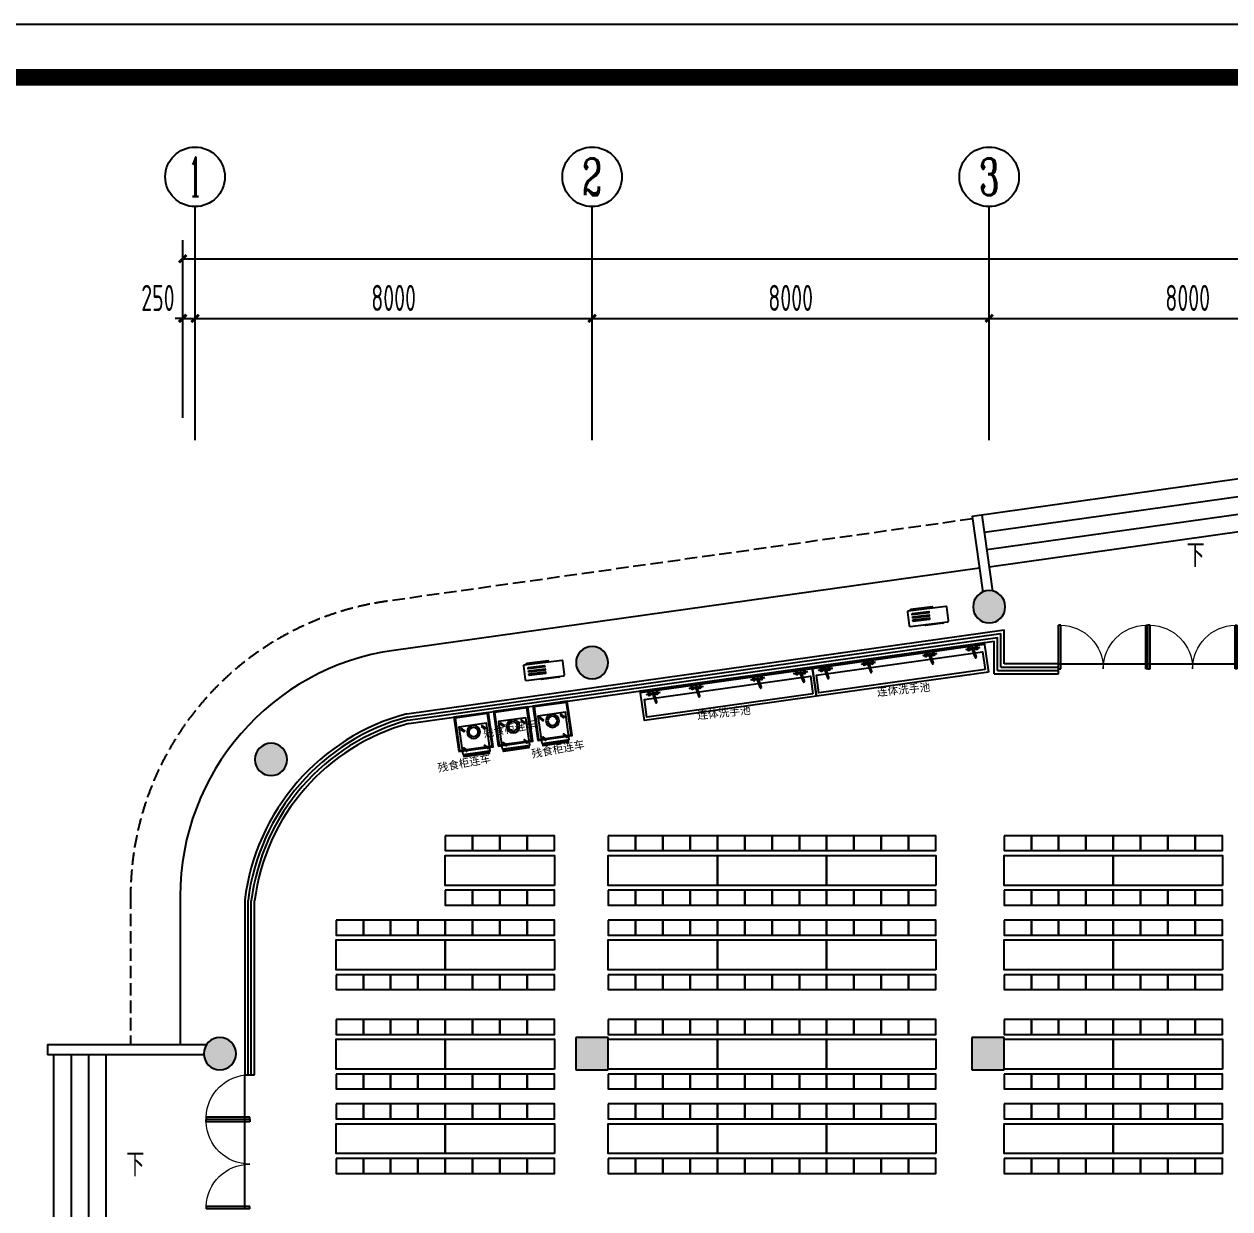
# Model space of a CAD drawing. Extents: x 1158414 to 1597620, y -840005 to -760676.
# Drawn here: x 1181349 to 1205644, y -784532 to -760676 of the extents above; entities that cross this region are included whole.
import ezdxf
from ezdxf.enums import TextEntityAlignment as Align

# ---------------------------------------------------------------- set-up
doc = ezdxf.new("R2010")
doc.units = 0
doc.header["$LTSCALE"] = 1000
doc.linetypes.add('DASH', pattern=[0.35, 0.25, -0.1])
for name, color, linetype in [('AXIS', 3, 'Continuous'), ('AXIS_TEXT', 7, 'Continuous'), ('COLUMN', 2, 'Continuous'), ('CURTWALL', 4, 'Continuous'), ('DIM_SYMB', 3, 'Continuous'), ('GROUND', 34, 'Continuous'), ('PUB_HATCH', 8, 'Continuous'), ('PUB_TEXT', 7, 'Continuous'), ('STAIR', 4, 'Continuous'), ('WINDOW', 4, 'Continuous'), ('WS_厨房设备', 1, 'Continuous'), ('产品名称', 7, 'Continuous'), ('厨房布置', 4, 'Continuous'), ('外框', 7, 'Continuous'), ('空调', 205, 'Continuous')]:
    doc.layers.add(name, color=color, linetype=linetype)
doc.styles.add('_TCH_AXIS', font='COMPLEX', dxfattribs={"width": 0.8, "bigfont": 'TSSDCHN'})
doc.styles.add('_TCH_DIM', font='TSSDENG', dxfattribs={"width": 0.8, "bigfont": 'TSSDCHN'})
doc.styles.add('_TCH_DIM_T3', font='TSSDENG', dxfattribs={"width": 0.64, "bigfont": 'TSSDCHN'})
doc.styles.add('COMPLEX', font='COMPLEX')
doc.styles.add('WMF-宋体1', font='')
doc.styles.get('WMF-宋体1').set_extended_font_data('SimSun')
doc.dimstyles.new('_TCH_ARCH&&150', dxfattribs={"dimtxt": 525, "dimasz": 150, "dimexe": 375, "dimexo": 450, "dimgap": 150, "dimtad": 1, "dimdec": 0, "dimzin": 0, "dimdsep": 46, "dimtxsty": '_TCH_DIM_T3', "dimblk": 'ARCHTICK', "dimcen": 0.09, "dimclrt": 7, "dimazin": 2, "dimtfac": 1, "dimtdec": 0, "dimtix": 1, "dimtmove": 2, "dimatfit": 3, "dimfxl": 0, "dimtolj": 1, "dimtzin": 0, "dimarcsym": 0})

# ---------------------------------------------------------------- blocks, each defined once
blk = doc.blocks.new('A$C4EB5717C')
at = {"layer": '空调'}
for p, q in [((520, 110), (520, 120)), ((883, 100), (530, 100)), ((893, 120), (893, 110))]:
    blk.add_line(p, q, dxfattribs=at)
blk.add_lwpolyline([(220, 120), (980, 120, 0.414214), (1000, 140), (1000, 410, 0.414214), (980, 430), (220, 430, 0.414214), (200, 410), (200, 140, 0.414214)], format="xyb", close=True, dxfattribs=at)
for points in [[(269, 459), (709, 459), (709, 444), (269, 444)], [(290, 372), (626, 372), (626, 343), (290, 343)], [(290, 306), (626, 306), (626, 277), (290, 277)], [(290, 240), (626, 240), (626, 211), (290, 211)]]:
    blk.add_lwpolyline(points, close=True, dxfattribs=at)
for centre, start, end in [((530, 110), 180, 270), ((883, 110), 270, 0)]:
    blk.add_arc(centre, 10, start, end, dxfattribs=at)
blk = doc.blocks.new('水龙头')
at = {"color": 252}
for p, q in [((-136, -15), (-90, -14)), ((-136, -18), (-90, -19)), ((-52, -2), (-4, -2)), ((-52, -31), (-6, -31)), ((4, -2), (51, -2)), ((12, -31), (51, -31)), ((23, -194), (26, -209)), ((49, -204), (46, -189)), ((136, -15), (90, -14)), ((136, -18), (90, -19))]:
    blk.add_line(p, q, dxfattribs=at)
for points in [[(13, -7), (0, 0), (-14, -8), (-14, -25), (-7, -29)], [(11, -26), (13, -25), (13, -7)]]:
    blk.add_lwpolyline(points, dxfattribs=at)
blk.add_lwpolyline([(26, -194), (-9, -18, -1.00756), (9, -15), (43, -190)], format="xyb", dxfattribs=at)
for centre in [(-78, -16), (77, -16)]:
    blk.add_circle(centre, 10.9, dxfattribs=at)
for centre, radius, start, end in [((-78, -16), 27.5, 36.2116, 175.3449), ((77, -16), 27.5, 4.6931, 143.7884), ((-136, -16), 1, 91.3387, 171.564), ((-132, -16), 4.53, 171.564, 188.436), ((-136, -17), 1, 188.436, 268.6613), ((-78, -16), 27.5, 184.6551, 323.7884), ((-78, -16), 16, 189.0003, 170.9997), ((-77, -16), 12.9, 168.3562, 191.6438), ((-52, 3), 5, 216.2116, 270), ((-52, -36), 5, 90, 143.7884), ((51, 3), 5, 270, 323.7884), ((51, -36), 5, 36.2116, 90), ((77, -16), 27.5, 216.2116, 355.3069), ((77, -16), 16, 9.0664, 350.9336), ((77, -16), 12.9, 348.3562, 11.6438), ((136, -16), 1, 8.436, 88.6613), ((136, -17), 1, 271.3387, 351.564), ((132, -16), 4.53, 351.564, 8.436)]:
    blk.add_arc(centre, radius, start, end, dxfattribs=at)
for centre, start_param, end_param in [((34, -192), 5.611234, 10.096729), ((34, -190), 6.955136, 8.752827), ((37, -206), 0, 3.141593)]:
    blk.add_ellipse(centre, major_axis=(-11.3, -2.2), ratio=0.233596, start_param=start_param, end_param=end_param, dxfattribs=at)
blk = doc.blocks.new('*U54')
blk.add_line((0, 40), (3500, 40))
blk.add_lwpolyline([(0, 600), (3500, 600), (3500, 0), (0, 0)], close=True)
at = {"color": 252}
blk.add_lwpolyline([(60, 540), (3440, 540), (3440, 180), (60, 180)], close=True, dxfattribs=at)
at = {"color": 1, "rotation": 180}
for p in [(246, 70), (1121, 70), (2371, 70), (3246, 70)]:
    blk.add_blockref('水龙头', p, dxfattribs=at)
blk = doc.blocks.new('Custom_79')
at = {"color": 252}
for p, q in [((90, 806), (602, 806)), ((101, 806), (101, 771)), ((590, 806), (590, 771)), ((0, 700), (20, 680)), ((680, 680), (700, 700)), ((20, 20), (0, 0)), ((680, 20), (700, 0))]:
    blk.add_line(p, q, dxfattribs=at)
for points in [[(70, 771), (630, 771), (630, 213), (70, 213)], [(90, 771), (602, 771), (602, 822), (90, 822)], [(20, 680), (680, 680), (680, 20), (20, 20)], [(96, 661), (157, 721), (176, 702), (116, 642)], [(520, 661), (580, 721), (599, 702), (539, 642)], [(96, 262), (157, 322), (176, 303), (116, 242)], [(520, 262), (580, 322), (599, 303), (539, 242)]]:
    blk.add_lwpolyline(points, close=True, dxfattribs=at)
blk.add_lwpolyline([(0, 700), (700, 700), (700, 0), (0, 0)], close=True)
blk.add_circle((350, 350), 132)
blk.add_circle((350, 350), 92.5, dxfattribs=at)
blk = doc.blocks.new('A$C03080C26')
at = {"layer": '厨房布置'}
for points in [[(-1650, 1100), (-1650, 1400), (-2200, 1400), (-2200, 1100)], [(-1100, 1100), (-1100, 1400), (-1650, 1400), (-1650, 1100)], [(-1650, 1100), (-1650, 1400), (-1650, 1400), (-1650, 1100)], [(-550, 1100), (-550, 1400), (-1100, 1400), (-1100, 1100)], [(0, 1100), (0, 1400), (-550, 1400), (-550, 1100)], [(-2200, 1000), (0, 1000), (0, 400), (-2200, 400)], [(-1650, 0), (-1650, 300), (-2200, 300), (-2200, 0)], [(-1100, 0), (-1100, 300), (-1650, 300), (-1650, 0)], [(-1650, 0), (-1650, 300), (-1650, 300), (-1650, 0)], [(-550, 0), (-550, 300), (-1100, 300), (-1100, 0)], [(0, 0), (0, 300), (-550, 300), (-550, 0)]]:
    blk.add_lwpolyline(points, close=True, dxfattribs=at)
blk = doc.blocks.new('_ArchTick')
at = {"color": 0, "linetype": 'ByBlock', "const_width": 0.4}
blk.add_lwpolyline([(-0.5, -0.5), (0.5, 0.5)], dxfattribs=at)
blk = doc.blocks.new('*D172')
at = {"layer": 'AXIS', "color": 0, "lineweight": -2, "transparency": 16777216}
for p, q in [((1184544, -768602), (1184544, -766226)), ((1184794, -768602), (1184794, -766226)), ((1184544, -766601), (1184394, -766601)), ((1184544, -766601), (1184794, -766601)), ((1184794, -766601), (1184944, -766601))]:
    blk.add_line(p, q, dxfattribs=at)
at = {"layer": 'Defpoints', "color": 0, "transparency": 16777216}
for p in [(1184794, -766601), (1184544, -769052), (1184794, -769052)]:
    blk.add_point(p, dxfattribs=at)
at = {"layer": 'AXIS', "color": 0, "lineweight": -2, "transparency": 16777216, "xscale": 150, "yscale": 150, "zscale": 150}
blk.add_blockref('_ArchTick', (1184544, -766601), dxfattribs=at)
at = {"layer": 'AXIS', "color": 0, "lineweight": -2, "transparency": 16777216, "xscale": 150, "yscale": 150, "zscale": 150, "rotation": 180}
blk.add_blockref('_ArchTick', (1184794, -766601), dxfattribs=at)
at = {"layer": 'AXIS', "color": 7, "transparency": 16777216, "insert": (1184045, -766189), "char_height": 525, "attachment_point": 5, "style": '_TCH_DIM_T3'}
blk.add_mtext('\\A1;250', dxfattribs=at)
blk = doc.blocks.new('*D173')
at = {"layer": 'AXIS', "color": 0, "lineweight": -2, "transparency": 16777216}
for p, q in [((1184794, -768602), (1184794, -766226)), ((1192794, -768602), (1192794, -766226)), ((1184794, -766601), (1192794, -766601))]:
    blk.add_line(p, q, dxfattribs=at)
at = {"layer": 'Defpoints', "color": 0, "transparency": 16777216}
for p in [(1192794, -766601), (1184794, -769052), (1192794, -769052)]:
    blk.add_point(p, dxfattribs=at)
at = {"layer": 'AXIS', "color": 0, "lineweight": -2, "transparency": 16777216, "xscale": 150, "yscale": 150, "zscale": 150, "rotation": 180}
blk.add_blockref('_ArchTick', (1184794, -766601), dxfattribs=at)
at = {"layer": 'AXIS', "color": 0, "lineweight": -2, "transparency": 16777216, "xscale": 150, "yscale": 150, "zscale": 150}
blk.add_blockref('_ArchTick', (1192794, -766601), dxfattribs=at)
at = {"layer": 'AXIS', "color": 7, "transparency": 16777216, "insert": (1188794, -766189), "char_height": 525, "attachment_point": 5, "style": '_TCH_DIM_T3'}
blk.add_mtext('\\A1;8000', dxfattribs=at)
blk = doc.blocks.new('*D174')
at = {"layer": 'AXIS', "color": 0, "lineweight": -2, "transparency": 16777216}
for p, q in [((1192794, -768602), (1192794, -766226)), ((1200794, -768602), (1200794, -766226)), ((1192794, -766601), (1200794, -766601))]:
    blk.add_line(p, q, dxfattribs=at)
at = {"layer": 'Defpoints', "color": 0, "transparency": 16777216}
for p in [(1200794, -766601), (1192794, -769052), (1200794, -769052)]:
    blk.add_point(p, dxfattribs=at)
at = {"layer": 'AXIS', "color": 0, "lineweight": -2, "transparency": 16777216, "xscale": 150, "yscale": 150, "zscale": 150, "rotation": 180}
blk.add_blockref('_ArchTick', (1192794, -766601), dxfattribs=at)
at = {"layer": 'AXIS', "color": 0, "lineweight": -2, "transparency": 16777216, "xscale": 150, "yscale": 150, "zscale": 150}
blk.add_blockref('_ArchTick', (1200794, -766601), dxfattribs=at)
at = {"layer": 'AXIS', "color": 7, "transparency": 16777216, "insert": (1196794, -766189), "char_height": 525, "attachment_point": 5, "style": '_TCH_DIM_T3'}
blk.add_mtext('\\A1;8000', dxfattribs=at)
blk = doc.blocks.new('*D175')
at = {"layer": 'AXIS', "color": 0, "lineweight": -2, "transparency": 16777216}
for p, q in [((1200794, -768602), (1200794, -766226)), ((1208794, -768602), (1208794, -766226)), ((1200794, -766601), (1208794, -766601))]:
    blk.add_line(p, q, dxfattribs=at)
at = {"layer": 'Defpoints', "color": 0, "transparency": 16777216}
for p in [(1208794, -766601), (1200794, -769052), (1208794, -769052)]:
    blk.add_point(p, dxfattribs=at)
at = {"layer": 'AXIS', "color": 0, "lineweight": -2, "transparency": 16777216, "xscale": 150, "yscale": 150, "zscale": 150, "rotation": 180}
blk.add_blockref('_ArchTick', (1200794, -766601), dxfattribs=at)
at = {"layer": 'AXIS', "color": 0, "lineweight": -2, "transparency": 16777216, "xscale": 150, "yscale": 150, "zscale": 150}
blk.add_blockref('_ArchTick', (1208794, -766601), dxfattribs=at)
at = {"layer": 'AXIS', "color": 7, "transparency": 16777216, "insert": (1204794, -766189), "char_height": 525, "attachment_point": 5, "style": '_TCH_DIM_T3'}
blk.add_mtext('\\A1;8000', dxfattribs=at)
blk = doc.blocks.new('*D181')
at = {"layer": 'AXIS', "color": 0, "lineweight": -2, "transparency": 16777216}
for p, q in [((1184544, -768602), (1184544, -765026)), ((1238094, -768602), (1238094, -765026)), ((1184544, -765401), (1238094, -765401))]:
    blk.add_line(p, q, dxfattribs=at)
at = {"layer": 'Defpoints', "color": 0, "transparency": 16777216}
for p in [(1238094, -765401), (1184544, -769052), (1238094, -769052)]:
    blk.add_point(p, dxfattribs=at)
at = {"layer": 'AXIS', "color": 0, "lineweight": -2, "transparency": 16777216, "xscale": 150, "yscale": 150, "zscale": 150, "rotation": 180}
blk.add_blockref('_ArchTick', (1184544, -765401), dxfattribs=at)
at = {"layer": 'AXIS', "color": 0, "lineweight": -2, "transparency": 16777216, "xscale": 150, "yscale": 150, "zscale": 150}
blk.add_blockref('_ArchTick', (1238094, -765401), dxfattribs=at)
at = {"layer": 'AXIS', "color": 7, "transparency": 16777216, "insert": (1211319, -764989), "char_height": 525, "attachment_point": 5, "style": '_TCH_DIM_T3'}
blk.add_mtext('\\A1;53550', dxfattribs=at)
blk = doc.blocks.new('$DorLib2D$00000002')
for p, q in [((-0.5, 0), (-0.5, 0.4875)), ((-0.475, 0.4875), (-0.5, 0.4875)), ((-0.475, 0), (-0.475, 0.4875)), ((0.475, 0), (0.475, 0.4875)), ((0.475, 0.4875), (0.5, 0.4875)), ((0.5, 0), (0.5, 0.4875)), ((-0.5, 0), (-0.475, 0)), ((0.5, 0), (0.475, 0))]:
    blk.add_line(p, q)
at = {"lineweight": 13}
for centre, start, end in [((-0.4875, 0), 0, 88.53072), ((0.4875, 0), 91.46928, 180)]:
    blk.add_arc(centre, 0.4875, start, end, dxfattribs=at)
blk = doc.blocks.new('$DorLib2D$00000001')
for p, q in [((0.45, 0.975), (0.5, 0.975)), ((0.45, 0), (0.45, 0.975)), ((0.5, 0), (0.5, 0.975)), ((0.5, 0), (0.45, 0))]:
    blk.add_line(p, q)
at = {"lineweight": 13}
blk.add_arc((0.475, 0), 0.975, 91.4693, 180, dxfattribs=at)
blk = doc.blocks.new('_AXISO')
blk.add_circle((0, 0), 0.5)
at = {"layer": 'AXIS_TEXT', "style": 'COMPLEX', "width": 1.041667}
blk.add_attdef('A', text='', height=0.56, dxfattribs=at).set_placement((-0.25, -0.28), (0.25, -0.28), align=Align.FIT)

msp = doc.modelspace()

# ---------------------------------------------------------------- hatches: boundary and pattern name
at = {"layer": 'PUB_HATCH'}
for points in [[(1201118.9, -772408.9, 1), (1200468.9, -772408.9, 1)], [(1193118.9, -773533.2, 1), (1192468.9, -773533.2, 1)], [(1186649.1, -775482.8, 1), (1185999.1, -775482.8, 1)], [(1185618.9, -781407.1, 1), (1184968.9, -781407.1, 1)], [(1193118.8, -781732.1), (1193118.8, -781082.1), (1192468.8, -781082.1), (1192468.8, -781732.1)], [(1201093.9, -781732.1), (1201093.9, -781082.1), (1200443.9, -781082.1), (1200443.9, -781732.1)]]:
    msp.add_hatch(color=256, dxfattribs=at).paths.add_polyline_path(points)

# ---------------------------------------------------------------- linework, layer by layer
msp.add_line((1185993.8, -781732.1), (1185993.8, -781132.1))
at = {"layer": 'AXIS'}
for p, q in [((1184793.8, -769052.3), (1184793.8, -764351.1)), ((1192793.8, -769052.3), (1192793.8, -764351.1)), ((1200793.8, -769052.3), (1200793.8, -764351.1))]:
    msp.add_line(p, q, dxfattribs=at)
at = {"layer": 'COLUMN'}
for p, q in [((1193118.8, -781082.1), (1192468.8, -781082.1)), ((1192468.8, -781082.1), (1192468.8, -781732.1)), ((1193118.8, -781732.1), (1193118.8, -781082.1)), ((1201093.9, -781082.1), (1200443.9, -781082.1)), ((1200443.9, -781082.1), (1200443.9, -781732.1)), ((1201093.9, -781732.1), (1201093.9, -781082.1)), ((1192468.8, -781732.1), (1193118.8, -781732.1)), ((1200443.9, -781732.1), (1201093.9, -781732.1))]:
    msp.add_line(p, q, dxfattribs=at)
for centre, start, end in [((1200793.9, -772408.9), 0, 180), ((1200793.9, -772408.9), 180, 0), ((1192793.9, -773533.2), 0, 180), ((1192793.9, -773533.2), 180, 0), ((1186324.1, -775482.8), 0, 180), ((1186324.1, -775482.8), 180, 0), ((1185293.9, -781407.1), 0, 180), ((1185293.9, -781407.1), 180, 0)]:
    msp.add_arc(centre, 325, start, end, dxfattribs=at)
at = {"layer": 'CURTWALL'}
for p, q in [((1189058.9, -774563), (1201093.8, -772871.6)), ((1189072.2, -774628.5), (1201027.2, -772948.3)), ((1189085.6, -774693.9), (1200960.5, -773025)), ((1200960.5, -773689.1), (1200960.5, -773025)), ((1201027.2, -773622.4), (1201027.2, -772948.3)), ((1201093.8, -773555.7), (1201093.8, -772871.6)), ((1189099, -774759.4), (1200893.8, -773101.7)), ((1200893.8, -773755.7), (1200893.8, -773101.7)), ((1200893.8, -773755.7), (1202193.8, -773755.7)), ((1200960.5, -773689.1), (1202193.8, -773689.1)), ((1201027.2, -773622.4), (1202193.8, -773622.4)), ((1202193.8, -773555.7), (1201093.8, -773555.7)), ((1202193.8, -773755.7), (1202193.8, -773555.7)), ((1185793.8, -778319), (1185793.8, -781832.1)), ((1185860.5, -781832.1), (1185860.5, -778323.1)), ((1185927.2, -781832.1), (1185927.2, -778327.3)), ((1185993.8, -781832.1), (1185993.8, -778331.4)), ((1185793.8, -781832.1), (1185993.8, -781832.1))]:
    msp.add_line(p, q, dxfattribs=at)
for radius, start, end in [(4450.9, 105.00878, 172.99124), (4384.3, 105.06193, 172.93808), (4317.6, 105.11632, 172.8837), (4250.9, 105.17197, 172.82805)]:
    msp.add_arc((1190211.5, -778862.1), radius, start, end, dxfattribs=at)
at = {"layer": 'DIM_SYMB'}
for points in [[(1204858.3, -770974.4, 0, 0, 0), (1204791.5, -770499, 112, 0, 0), (1204733.1, -770083.1, 0, 0, 0)], [(1183265.1, -783632.1, 0, 0, 0), (1182427.8, -783632.1, 112, 0, 0), (1182007.8, -783632.1, 0, 0, 0)]]:
    msp.add_lwpolyline(points, format="xyseb", dxfattribs=at)
at = {"layer": 'GROUND', "linetype": 'DASH'}
msp.add_lwpolyline([(1200456.6, -770638.6), (1188658.8, -772296.7, 0.3738847), (1183493.8, -778238.3), (1183493.8, -781232.1)], format="xyb", dxfattribs=at)
at = {"layer": 'STAIR'}
msp.add_line((1184969.8, -781432.1), (1181821.3, -781432.1), dxfattribs=at)
for points in [[(1208757.8, -770959.7), (1208545.8, -769451.2), (1200449.7, -770589.1), (1200663.6, -772111.1)], [(1200696.4, -770907.8), (1208396.4, -769825.7)], [(1200745.1, -771254.4), (1208445.1, -770172.3)], [(1200647.7, -770561.2), (1200862.7, -772091.3)], [(1200793.8, -771601), (1208493.8, -770518.9)], [(1185020, -781232.1), (1181821.3, -781232.1), (1181821.3, -781432.1)], [(1184493.8, -781432.1), (1181943.8, -781432.1)], [(1181943.8, -781432.1), (1181943.8, -785832.1)], [(1182293.8, -781432.1), (1182293.8, -785832.1)], [(1182643.8, -781432.1), (1182643.8, -785832.1)], [(1182993.8, -781432.1), (1182993.8, -785832.1)]]:
    msp.add_lwpolyline(points, dxfattribs=at)
msp.add_lwpolyline([(1200595.8, -771628.9), (1188798, -773286.9, 0.3738847), (1184493.8, -778238.3), (1184493.8, -781232.1)], format="xyb", dxfattribs=at)
at = {"layer": 'WINDOW'}
for p, q in [((1202193.8, -773555.7), (1203993.8, -773555.7)), ((1203993.8, -773555.7), (1205793.8, -773555.7)), ((1185793.8, -782732.1), (1185793.8, -781832.1)), ((1185793.8, -784532.1), (1185793.8, -782732.1))]:
    msp.add_line(p, q, dxfattribs=at)
at = {"layer": '外框', "lineweight": -2}
msp.add_line((1160265.3, -760676.1), (1273470.5, -760676.1), dxfattribs=at)
at = {"layer": '外框', "lineweight": -2, "const_width": 330.9}
msp.add_lwpolyline([(1164663.5, -838960.7), (1268904.1, -838960.7, 0.4142136), (1272213.3, -835651.5), (1272213.3, -765057.2, 0.4142136), (1268904.1, -761748), (1164663.5, -761748, 0.4142136), (1161354.3, -765057.2), (1161354.3, -835651.5, 0.4142136)], format="xyb", close=True, dxfattribs=at)

# ---------------------------------------------------------------- block references
at = {"layer": 'AXIS'}
ref = msp.add_blockref('_AXISO', (1184793.8, -763751.1), dxfattribs=dict(at, xscale=1200, yscale=1200, zscale=1200))
ref.add_attrib('A', '1', dxfattribs={"layer": 'AXIS_TEXT', "height": 794.6, "style": '_TCH_AXIS'}).set_placement((1184657.6, -764148.4), (1184930.1, -764148.4), align=Align.FIT)
ref = msp.add_blockref('_AXISO', (1192793.8, -763751.1), dxfattribs=dict(at, xscale=1200, yscale=1200, zscale=1200))
ref.add_attrib('A', '2', dxfattribs={"layer": 'AXIS_TEXT', "height": 741.2, "style": '_TCH_AXIS'}).set_placement((1192596.2, -764121.7), (1192991.5, -764121.7), align=Align.FIT)
ref = msp.add_blockref('_AXISO', (1200793.8, -763751.1), dxfattribs=dict(at, xscale=1200, yscale=1200, zscale=1200))
ref.add_attrib('A', '3', dxfattribs={"layer": 'AXIS_TEXT', "height": 741.2, "style": '_TCH_AXIS'}).set_placement((1200596.2, -764121.7), (1200991.5, -764121.7), align=Align.FIT)
at = {"layer": 'WINDOW', "xscale": -1800, "yscale": 1800, "zscale": -1800}
for p in [(1203093.8, -773655.7), (1204893.8, -773655.7)]:
    msp.add_blockref('$DorLib2D$00000002', p, dxfattribs=at)
at = {"layer": 'WINDOW', "rotation": 89.99999999978718}
for name, p, xscale, yscale, zscale in [('$DorLib2D$00000001', (1185893.8, -782282.1), -900, 900, -900), ('$DorLib2D$00000002', (1185893.8, -783632.1), -1800, 1800, -1800)]:
    msp.add_blockref(name, p, dxfattribs=dict(at, xscale=xscale, yscale=yscale, zscale=zscale))
at = {"layer": 'WS_厨房设备', "rotation": 188.0000000002457}
for p in [(1200694.2, -773129.8), (1197228.2, -773616.9)]:
    msp.add_blockref('*U54', p, dxfattribs=at)
at = {"layer": 'WS_厨房设备', "xscale": -1, "rotation": 188.0026828147432}
for p in [(1190805.2, -774519.5), (1191600.9, -774407.6), (1190009.5, -774631.4)]:
    msp.add_blockref('Custom_79', p, dxfattribs=at)
at = {"layer": '厨房布置', "rotation": 180}
for p in [(1189834.1, -777017.9), (1193119, -777017.9), (1195319, -777017.9), (1197519, -777017.9), (1201093.9, -777017.9), (1203293.9, -777017.9), (1187634.1, -778717.9), (1189834.1, -778717.9), (1193119, -778717.9), (1195319, -778717.9), (1197519, -778717.9), (1201093.9, -778717.9), (1203293.9, -778717.9), (1187634.1, -780717.9), (1189834.1, -780717.9), (1193119, -780717.9), (1195319, -780717.9), (1197519, -780717.9), (1201093.9, -780717.9), (1203293.9, -780717.9), (1187634.1, -782417.9), (1189834.1, -782417.9), (1193119, -782417.9), (1195319, -782417.9), (1197519, -782417.9), (1201093.9, -782417.9), (1203293.9, -782417.9)]:
    msp.add_blockref('A$C03080C26', p, dxfattribs=at)
at = {"layer": '空调', "extrusion": (0, 0, -1), "xscale": -1, "zscale": -1, "rotation": 352.9344056478486}
for p in [(-1198999.3, -772948.3), (-1191261.9, -774035.7)]:
    msp.add_blockref('A$C4EB5717C', p, dxfattribs=at)

# ---------------------------------------------------------------- texts
at = {"layer": 'PUB_TEXT', "style": '_TCH_DIM', "width": 0.8}
for p in [(1204772.5, -771609.9), (1183412.1, -783877.1)]:
    msp.add_text('下', height=472.6, dxfattribs=at).set_placement(p)
at = {"layer": '产品名称', "color": 7, "lineweight": 0, "style": 'WMF-宋体1'}
for s, rotation, p in [('连体洗手池', 5.79516, (1198538.6, -774207.8)), ('连体洗手池', 5.79516, (1194918.9, -774673.4)), ('残食柜连车', 10.77455, (1190613.4, -775041.3)), ('残食柜连车', 10.77455, (1191589.7, -775452.8)), ('残食柜连车', 10.77455, (1189698.7, -775735.9))]:
    msp.add_text(s, height=158.49, rotation=rotation, dxfattribs=at).set_placement(p)

# ---------------------------------------------------------------- dimensions: what is measured, and where the dimension line sits
at = {"layer": 'AXIS'}
for p1, p2, distance, picture, middle in [((1184543.8, -769052.3), (1238093.8, -769052.3), 3651.2, '*D181', (1211318.8, -764988.6)), ((1184793.8, -769052.3), (1192793.8, -769052.3), 2451.2, '*D173', (1188793.8, -766188.6)), ((1192793.8, -769052.3), (1200793.8, -769052.3), 2451.2, '*D174', (1196793.8, -766188.6)), ((1200793.8, -769052.3), (1208793.8, -769052.3), 2451.2, '*D175', (1204793.8, -766188.6))]:
    dim = msp.add_aligned_dim(p1=p1, p2=p2, distance=distance, dimstyle='_TCH_ARCH&&150', dxfattribs=at)
    dim.commit()
    dim.dimension.update_dxf_attribs({"geometry": picture, "text_midpoint": middle})
dim = msp.add_linear_dim(base=(1184793.8, -766601.1), p1=(1184543.8, -769052.3), p2=(1184793.8, -769052.3), angle=0, dimstyle='_TCH_ARCH&&150', dxfattribs=at)
dim.commit()
dim.dimension.update_dxf_attribs({"geometry": '*D172', "text_midpoint": (1184044.9, -766188.6), "dimtype": 129})

doc.saveas('drawing.dxf')
